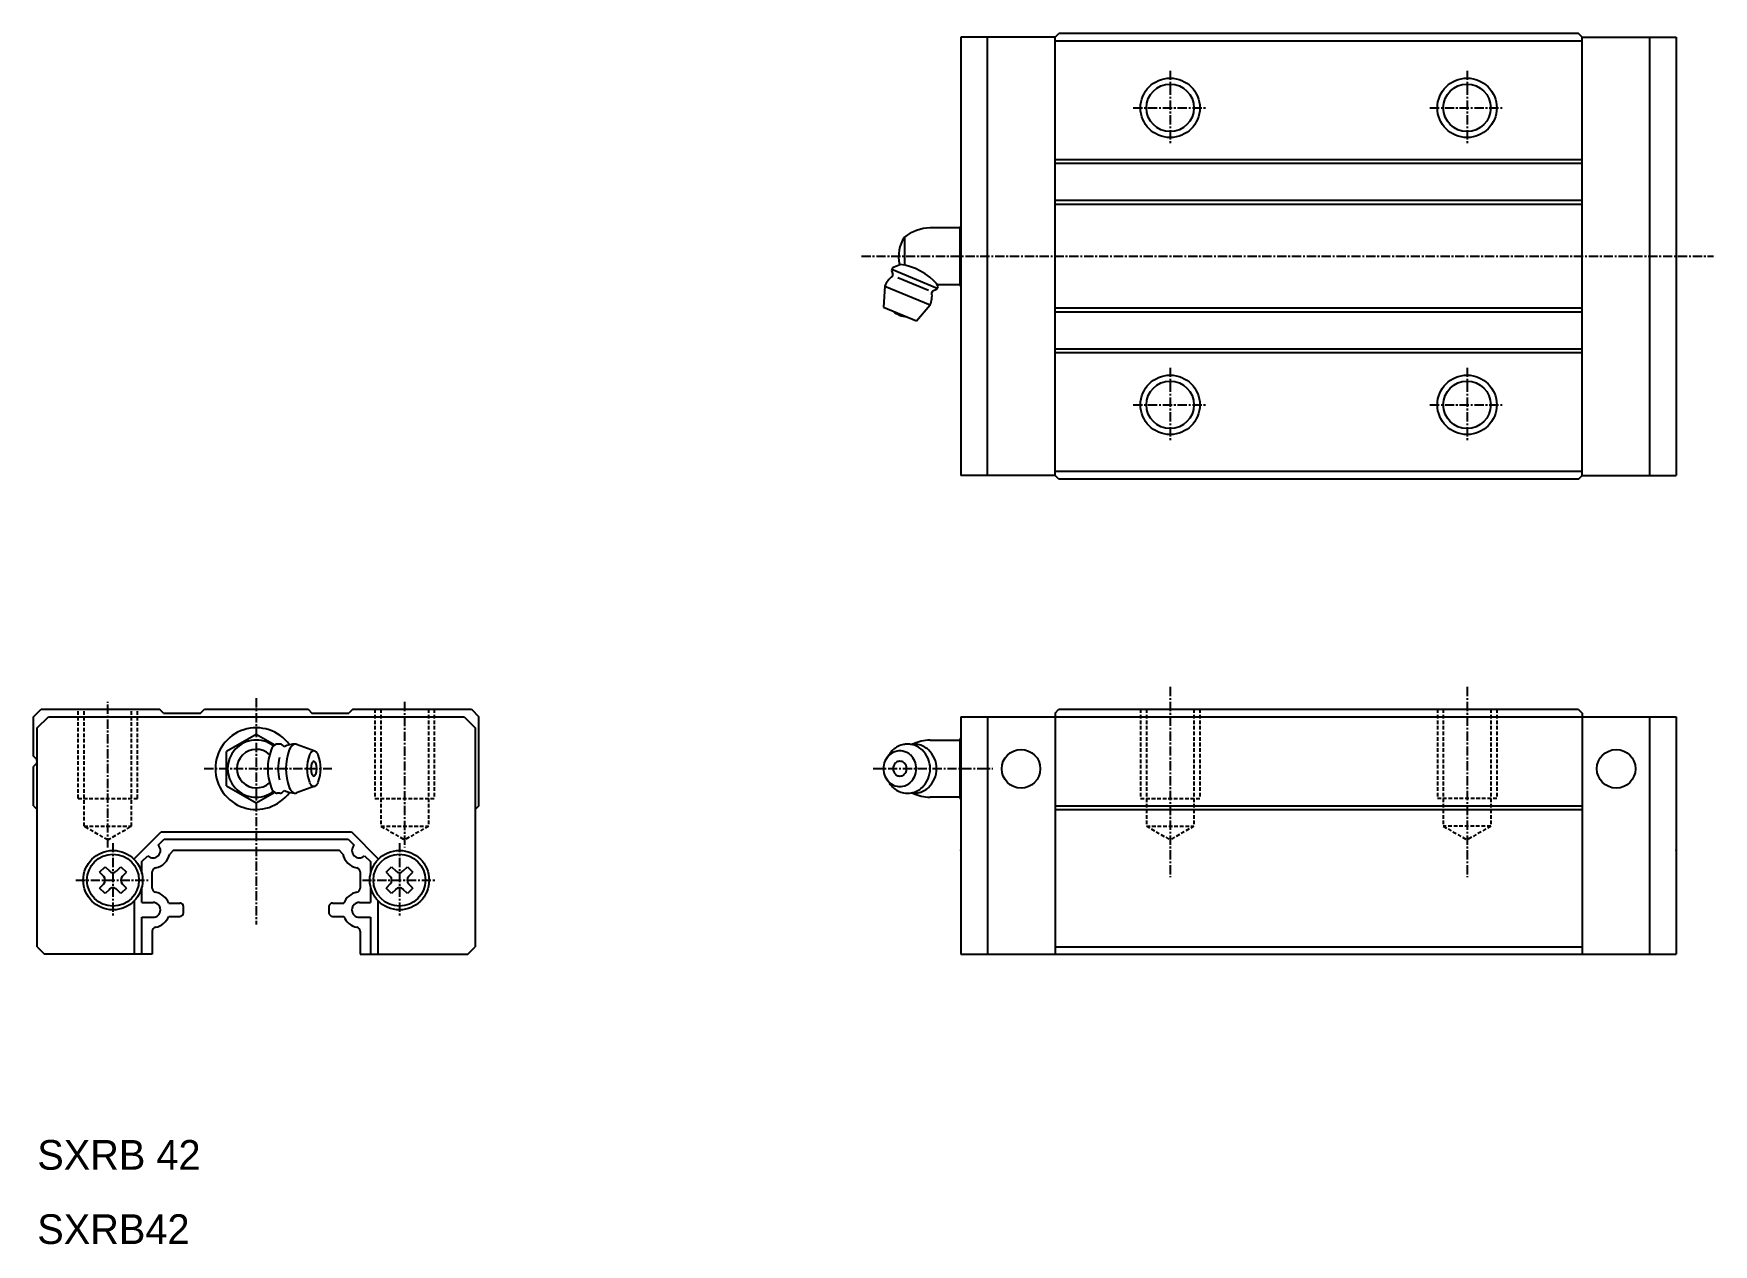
# Model space of a CAD drawing. Extents: x 39 to 265, y 36 to 199.
import ezdxf

# ---------------------------------------------------------------- set-up
doc = ezdxf.new("R2010")
doc.units = 0
doc.linetypes.add('CENTER', pattern=[2, 1.25, -0.25, 0.25, -0.25])
doc.linetypes.add('DASHED', pattern=[0.75, 0.5, -0.25])
doc.layers.get('0').update_dxf_attribs({"linetype": 'CONTINUOUS'})
doc.layers.add('CENTER', color=1, linetype='CENTER')

msp = doc.modelspace()

# ---------------------------------------------------------------- linework, layer by layer
at = {"color": 7, "linetype": 'CONTINUOUS'}
for p, q in [((176.32, 198.92), (176.82, 199.42)), ((246.82, 199.42), (176.82, 199.42)), ((247.32, 198.92), (246.82, 199.42)), ((176.32, 198.92), (163.62, 198.92)), ((163.62, 198.92), (163.62, 139.92)), ((167.22, 139.92), (167.22, 198.92)), ((176.32, 139.92), (176.32, 198.92)), ((247.32, 198.42), (176.32, 198.42)), ((247.32, 139.92), (247.32, 198.92)), ((247.32, 198.92), (260.02, 198.92)), ((256.42, 198.92), (256.42, 139.92)), ((260.02, 198.92), (260.02, 139.92)), ((247.32, 182.42), (176.32, 182.42)), ((247.32, 181.92), (176.32, 181.92)), ((247.32, 176.92), (176.32, 176.92)), ((247.32, 176.42), (176.32, 176.42)), ((163.46, 173.27), (159.46, 173.27)), ((163.62, 173.54), (163.46, 173.27)), ((163.46, 173.27), (163.46, 165.57)), ((156.02, 172.02), (156.02, 168.24)), ((154.4, 167.86), (154.25, 167.49)), ((154.32, 167.67), (160.42, 165.15)), ((155.52, 168.32), (154.4, 167.86)), ((153.39, 165.41), (153.18, 162.57)), ((153.39, 165.41), (159.48, 162.89)), ((154.25, 167.49), (154.46, 166.98)), ((155.11, 166.59), (159.25, 164.87)), ((160.31, 165.78), (160.5, 165.33)), ((160.5, 165.33), (160.34, 164.96)), ((163.46, 165.57), (160.5, 165.57)), ((163.46, 165.57), (163.62, 165.3)), ((160.34, 164.96), (159.83, 164.75)), ((153.18, 162.57), (157.62, 160.74)), ((157.62, 160.74), (159.48, 162.89)), ((247.32, 162.42), (176.32, 162.42)), ((247.32, 161.92), (176.32, 161.92)), ((247.32, 156.92), (176.32, 156.92)), ((247.32, 156.42), (176.32, 156.42)), ((247.32, 140.42), (176.32, 140.42)), ((176.32, 139.92), (163.62, 139.92)), ((176.82, 139.42), (176.32, 139.92)), ((246.82, 139.42), (176.82, 139.42)), ((246.82, 139.42), (247.32, 139.92)), ((247.32, 139.92), (260.02, 139.92)), ((38.67, 107.4), (39.69, 108.42)), ((38.67, 102.11), (38.67, 107.4)), ((39.17, 105.9), (40.67, 107.4)), ((39.69, 108.42), (55.66, 108.42)), ((40.67, 107.4), (96.67, 107.4)), ((56.17, 107.9), (55.66, 108.42)), ((56.17, 107.9), (61.17, 107.9)), ((61.17, 107.9), (61.69, 108.42)), ((61.69, 108.42), (75.66, 108.42)), ((75.66, 108.42), (76.17, 107.9)), ((76.17, 107.9), (81.17, 107.9)), ((81.69, 108.42), (81.17, 107.9)), ((81.69, 108.42), (97.66, 108.42)), ((96.67, 107.4), (98.17, 105.9)), ((97.66, 108.42), (98.67, 107.4)), ((98.67, 95.42), (98.67, 107.4)), ((163.62, 107.4), (176.32, 107.4)), ((163.62, 107.4), (163.62, 75.42)), ((167.22, 107.4), (167.22, 75.42)), ((176.32, 107.9), (176.83, 108.42)), ((176.32, 107.9), (176.32, 75.42)), ((176.32, 107.4), (247.32, 107.4)), ((176.83, 108.42), (246.8, 108.42)), ((246.8, 108.42), (247.32, 107.9)), ((247.32, 107.9), (247.32, 75.42)), ((247.32, 107.4), (260.02, 107.4)), ((256.42, 107.4), (256.42, 75.42)), ((260.02, 107.4), (260.02, 75.42)), ((39.17, 76.4), (39.17, 105.9)), ((68.67, 105.04), (64.67, 102.73)), ((71.16, 103.6), (68.67, 105.04)), ((98.17, 105.9), (98.17, 76.4)), ((159.46, 104.27), (163.46, 104.27)), ((163.46, 104.27), (163.62, 104.54)), ((163.46, 104.27), (163.46, 96.57)), ((39.03, 101.75), (38.67, 102.11)), ((64.67, 100.42), (64.67, 102.73)), ((71.87, 103.72), (71.5, 103.72)), ((76.56, 102.79), (74.11, 103.69)), ((153.62, 101.84), (153.98, 102.38)), ((39.03, 101.05), (38.67, 100.7)), ((38.67, 95.42), (38.67, 100.7)), ((64.67, 98.11), (64.67, 100.42)), ((64.67, 98.11), (68.67, 95.8)), ((76.56, 98.04), (74.11, 97.15)), ((153.98, 98.46), (153.62, 98.99)), ((153.98, 98.46), (154, 98.44)), ((38.67, 95.42), (39.17, 94.92)), ((68.67, 95.8), (71.16, 97.23)), ((71.87, 97.12), (71.5, 97.12)), ((98.67, 95.42), (98.17, 94.92)), ((163.46, 96.57), (159.46, 96.57)), ((163.62, 96.3), (163.46, 96.57)), ((176.32, 95.4), (247.32, 95.4)), ((176.32, 94.9), (247.32, 94.9)), ((52.2, 88.24), (55.86, 91.9)), ((55.48, 90.11), (56.27, 90.9)), ((55.86, 91.9), (81.49, 91.9)), ((56.27, 90.9), (81.07, 90.9)), ((81.07, 90.9), (81.87, 90.11)), ((81.49, 91.9), (85.15, 88.24)), ((53.27, 87.9), (54.07, 88.69)), ((57.52, 89.42), (57.02, 88.92)), ((57.52, 89.42), (79.83, 89.42)), ((80.33, 88.92), (79.83, 89.42)), ((83.28, 88.69), (84.07, 87.9)), ((47.57, 86.47), (48.31, 87.21)), ((47.57, 86.47), (48.14, 85.9)), ((48.31, 87.21), (48.88, 86.64)), ((49.87, 86.64), (50.44, 87.21)), ((50.44, 87.21), (51.18, 86.47)), ((50.61, 85.9), (51.18, 86.47)), ((53.27, 86.29), (53.27, 87.9)), ((54.67, 84.31), (54.67, 86.52)), ((82.67, 86.52), (82.67, 84.31)), ((84.07, 87.9), (84.07, 86.29)), ((86.17, 86.47), (86.91, 87.21)), ((86.17, 86.47), (86.74, 85.9)), ((86.91, 87.21), (87.48, 86.64)), ((88.47, 86.64), (89.04, 87.21)), ((89.04, 87.21), (89.78, 86.47)), ((89.21, 85.9), (89.78, 86.47)), ((48.14, 84.91), (47.57, 84.34)), ((48.31, 83.59), (47.57, 84.34)), ((48.88, 84.16), (48.31, 83.59)), ((50.44, 83.59), (49.87, 84.16)), ((51.18, 84.34), (50.44, 83.59)), ((51.18, 84.34), (50.61, 84.91)), ((53.27, 82.4), (53.27, 84.51)), ((84.07, 84.51), (84.07, 82.4)), ((86.74, 84.91), (86.17, 84.34)), ((86.91, 83.59), (86.17, 84.34)), ((87.48, 84.16), (86.91, 83.59)), ((89.04, 83.59), (88.47, 84.16)), ((89.78, 84.34), (89.04, 83.59)), ((89.78, 84.34), (89.21, 84.91)), ((52.27, 75.4), (52.27, 82.65)), ((53.27, 82.4), (54.77, 82.4)), ((56.88, 82.32), (58.37, 82.32)), ((58.87, 81.02), (58.87, 81.82)), ((78.47, 81.82), (78.47, 81.02)), ((78.97, 82.32), (80.46, 82.32)), ((82.57, 82.4), (84.07, 82.4)), ((85.07, 82.65), (85.07, 75.4)), ((53.27, 75.4), (53.27, 80.4)), ((53.27, 80.4), (54.77, 80.4)), ((56.88, 80.52), (58.37, 80.52)), ((78.97, 80.52), (80.46, 80.52)), ((82.57, 80.4), (84.07, 80.4)), ((84.07, 80.4), (84.07, 75.4)), ((54.67, 78.52), (54.67, 75.42)), ((82.67, 78.52), (82.67, 75.42)), ((39.17, 76.4), (40.16, 75.42)), ((54.67, 75.42), (40.16, 75.42)), ((82.67, 75.42), (97.19, 75.42)), ((97.19, 75.42), (98.17, 76.4)), ((163.62, 75.42), (260.02, 75.42)), ((176.32, 76.4), (247.32, 76.4))]:
    msp.add_line(p, q, dxfattribs=at)
at = {"color": 3, "linetype": 'DASHED'}
for p, q in [((44.67, 96.42), (44.67, 108.42)), ((45.47, 92.67), (45.47, 108.42)), ((51.87, 92.67), (51.87, 108.42)), ((52.67, 96.42), (52.67, 108.42)), ((84.67, 108.42), (84.67, 96.42)), ((85.47, 108.42), (85.47, 92.67)), ((91.87, 108.42), (91.87, 92.67)), ((92.67, 108.42), (92.67, 96.42)), ((187.82, 108.42), (187.82, 96.42)), ((188.62, 108.42), (188.62, 92.67)), ((195.02, 108.42), (195.02, 92.67)), ((195.82, 108.42), (195.82, 96.42)), ((227.82, 108.42), (227.82, 96.42)), ((228.62, 108.42), (228.62, 92.67)), ((235.02, 108.42), (235.02, 92.67)), ((235.82, 108.42), (235.82, 96.42)), ((44.67, 96.42), (52.67, 96.42)), ((84.67, 96.42), (92.67, 96.42)), ((187.82, 96.42), (195.82, 96.42)), ((235.82, 96.42), (227.82, 96.42)), ((45.47, 92.67), (51.87, 92.67)), ((48.67, 90.82), (45.47, 92.67)), ((48.67, 90.82), (51.87, 92.67)), ((85.47, 92.67), (88.67, 90.82)), ((85.47, 92.67), (91.87, 92.67)), ((91.87, 92.67), (88.67, 90.82)), ((188.62, 92.67), (195.02, 92.67)), ((188.62, 92.67), (191.82, 90.82)), ((195.02, 92.67), (191.82, 90.82)), ((228.62, 92.67), (231.82, 90.82)), ((235.02, 92.67), (228.62, 92.67)), ((235.02, 92.67), (231.82, 90.82))]:
    msp.add_line(p, q, dxfattribs=at)
at = {"color": 3, "linetype": 'CONTINUOUS'}
for centre in [(191.82, 189.42), (231.82, 189.42), (191.82, 149.42), (231.82, 149.42)]:
    msp.add_circle(centre, 4, dxfattribs=at)
at = {"color": 7, "linetype": 'CONTINUOUS'}
for centre, radius in [((191.82, 189.42), 3.2), ((231.82, 189.42), 3.2), ((191.82, 149.42), 3.2), ((231.82, 149.42), 3.2), ((171.72, 100.4), 2.6), ((251.92, 100.4), 2.6), ((49.37, 85.4), 4), ((49.37, 85.4), 3.5), ((87.97, 85.4), 4), ((87.97, 85.4), 3.5)]:
    msp.add_circle(centre, radius, dxfattribs=at)
for centre, radius, start, end in [((159.69, 167.27), 6, 92.1789, 127.7261), ((159.93, 169.42), 4.7, 146.4138, 193.1788), ((154.38, 160.4), 8, 40.1892, 83.034), ((156.43, 164.15), 3.3, 128.164, 157.4999), ((154.27, 166.9), 0.2, 308.1641, 22.5004), ((156.43, 164.15), 3.3, 337.5, 6.836), ((159.91, 164.57), 0.2, 112.4996, 186.8355), ((156.56, 164.46), 3.2, 229.29, 265.71), ((68.67, 100.42), 5.5, 35.6147, 324.3849), ((68.67, 100.42), 3.85, 52.5077, 307.4921), ((159.69, 98.27), 6, 92.1777, 114.8938), ((68.67, 100.42), 2.6, 46.6213, 313.3788), ((77.54, 100.42), 7.31, 159.7619, 200.238), ((72, 102.47), 1.4, 121.1002, 160.1439), ((71.5, 103.21), 0.505, 90.9032, 115.752), ((76.91, 100.42), 5.31, 163.6263, 196.3728), ((71.87, 103.21), 0.505, 64.2478, 90.9029), ((71.36, 102.47), 1.4, 39.4283, 58.8998), ((73.94, 100.42), 3.3, 90, 117.0545), ((79.99, 100.42), 7.31, 159.7619, 200.238), ((74.44, 102.47), 1.4, 121.1002, 160.1439), ((73.94, 103.21), 0.505, 68.6882, 115.752), ((80.82, 100.42), 5.31, 159.7306, 200.2694), ((76.8, 101.91), 1.02, 121.0513, 160.104), ((76.43, 102.45), 0.368, 64.2872, 115.7126), ((76.07, 101.91), 1.02, 19.896, 58.9486), ((72.05, 100.42), 5.31, 339.7306, 20.2694), ((155.71, 100.42), 2.53, 133.3861, 226.6139), ((155.43, 100.67), 2.15, 101.0363, 132.5263), ((156.86, 100.42), 3.48, 133.3861, 145.8068), ((156.47, 100.77), 2.95, 101.0363, 132.5263), ((155.4, 100.77), 2.05, 79.1807, 100.8192), ((155.38, 100.67), 2.15, 47.4736, 78.9636), ((156.43, 100.9), 2.82, 90, 100.8192), ((156.43, 100.9), 2.82, 79.1807, 90), ((155.09, 100.42), 2.53, 313.3861, 46.6139), ((157.29, 100.9), 2.82, 90, 98.7658), ((156.4, 100.77), 2.95, 47.4736, 78.9636), ((157.29, 100.9), 2.82, 79.1807, 90), ((157.26, 100.77), 2.95, 47.4736, 78.9636), ((156, 100.42), 3.48, 313.3861, 46.6139), ((156.86, 100.42), 3.48, 313.3861, 46.6139), ((38.67, 101.4), 0.498, 315.0009, 44.9986), ((78.27, 100.42), 2.22, 159.7737, 200.2263), ((76.59, 101.04), 0.423, 121.1182, 160.1587), ((76.59, 99.79), 0.423, 199.8413, 238.8817), ((76.43, 101.26), 0.153, 64.2337, 115.7663), ((76.28, 101.04), 0.423, 19.8413, 58.8817), ((76.28, 99.79), 0.423, 301.1183, 340.1587), ((74.6, 100.42), 2.22, 339.7737, 20.2263), ((155.53, 100.42), 1.05, 133.3861, 226.6139), ((155.41, 100.52), 0.895, 101.0364, 132.5263), ((155.41, 100.31), 0.895, 227.4736, 258.9636), ((155.4, 100.56), 0.855, 79.1807, 100.8192), ((155.39, 100.52), 0.895, 47.4736, 78.9636), ((155.39, 100.31), 0.895, 281.0364, 312.5263), ((155.27, 100.42), 1.05, 313.3861, 46.6139), ((72, 98.36), 1.4, 199.8561, 238.8997), ((71.36, 98.36), 1.4, 301.1003, 320.57), ((73.94, 100.42), 3.3, 242.9455, 270), ((74.44, 98.36), 1.4, 199.8561, 238.8997), ((76.8, 98.92), 1.02, 199.896, 238.9486), ((76.43, 98.39), 0.368, 244.287, 295.7129), ((76.43, 99.57), 0.153, 244.2337, 295.7663), ((76.07, 98.92), 1.02, 301.0513, 340.104), ((155.43, 100.16), 2.15, 227.4736, 258.9636), ((156.86, 100.42), 3.48, 214.6529, 226.6139), ((156.47, 100.06), 2.95, 227.4736, 258.9636), ((155.4, 100.07), 2.05, 259.1808, 280.8192), ((155.4, 100.27), 0.855, 259.1807, 280.8192), ((155.38, 100.16), 2.15, 281.0363, 312.5263), ((156.4, 100.06), 2.95, 281.0363, 312.5263), ((157.26, 100.06), 2.95, 281.0363, 312.5263), ((71.5, 97.62), 0.505, 244.2479, 270.3932), ((71.87, 97.62), 0.505, 270.3929, 295.752), ((73.94, 97.62), 0.505, 244.2479, 289.9352), ((156.43, 99.94), 2.82, 259.1808, 280.8192), ((157.29, 99.94), 2.82, 261.2379, 280.8192), ((159.69, 102.56), 6, 245.1062, 267.8223), ((54.77, 89.4), 1, 225.0001, 45), ((54.6, 89.48), 2.48, 281.8238, 346.8289), ((82.74, 89.48), 2.48, 193.1711, 258.1762), ((82.57, 89.4), 1, 135, 315), ((49.37, 87.13), 0.7, 224.9999, 315.0001), ((55.22, 86.52), 0.55, 101.8237, 180), ((82.12, 86.52), 0.55, 0, 78.1762), ((87.97, 87.13), 0.7, 224.9999, 315.0001), ((47.64, 85.4), 0.7, 315.0001, 44.9999), ((49.37, 83.67), 0.7, 44.9999, 135.0001), ((51.11, 85.4), 0.7, 135.0001, 224.9999), ((55.22, 84.31), 0.55, 180, 258.1763), ((54.6, 81.35), 2.48, 22.9182, 78.1761), ((82.74, 81.35), 2.48, 101.8238, 157.0818), ((82.12, 84.31), 0.55, 281.8238, 0), ((86.24, 85.4), 0.7, 315.0001, 44.9999), ((87.97, 83.67), 0.7, 44.9999, 135.0001), ((89.71, 85.4), 0.7, 135.0001, 224.9999), ((54.77, 81.4), 1, 270.0001, 90), ((58.37, 81.82), 0.5, 0, 90), ((78.97, 81.82), 0.5, 90, 180), ((82.57, 81.4), 1, 90, 269.9999), ((54.6, 81.48), 2.48, 281.8237, 337.082), ((58.37, 81.02), 0.5, 270, 0), ((78.97, 81.02), 0.5, 180, 270), ((82.74, 81.48), 2.48, 202.918, 258.1763), ((55.22, 78.52), 0.55, 101.8237, 180), ((82.12, 78.52), 0.55, 0, 78.1762)]:
    msp.add_arc(centre, radius, start, end, dxfattribs=at)
for p in [(163.62, 169.42), (260.02, 169.42), (68.67, 108.42), (163.62, 89.42), (260.02, 89.42)]:
    msp.add_point(p, dxfattribs=at)
at = {"layer": 'CENTER', "color": 1, "linetype": 'CENTER'}
for p, q in [((191.82, 194.42), (191.82, 184.42)), ((231.82, 194.42), (231.82, 184.42)), ((186.82, 189.42), (196.82, 189.42)), ((226.82, 189.42), (236.82, 189.42)), ((150.23, 169.42), (265.02, 169.42)), ((191.82, 154.42), (191.82, 144.42)), ((231.82, 154.42), (231.82, 144.42)), ((186.82, 149.42), (196.82, 149.42)), ((226.82, 149.42), (236.82, 149.42)), ((191.82, 111.42), (191.82, 85.82)), ((231.82, 111.42), (231.82, 85.82)), ((48.67, 89.8), (48.67, 109.4)), ((68.67, 109.9), (68.67, 79.42)), ((88.67, 109.4), (88.67, 89.8)), ((61.67, 100.42), (78.85, 100.42)), ((151.8, 100.42), (167.92, 100.42)), ((49.37, 90.4), (49.37, 80.4)), ((87.97, 90.4), (87.97, 80.4)), ((44.37, 85.4), (54.37, 85.4)), ((82.97, 85.4), (92.97, 85.4))]:
    msp.add_line(p, q, dxfattribs=at)

# ---------------------------------------------------------------- texts
at = {"color": 7, "linetype": 'CONTINUOUS'}
for s, p in [('SXRB 42', (39.17, 46.4)), ('SXRB42', (39.17, 36.4))]:
    msp.add_text(s, height=4, dxfattribs=at).set_placement(p)

doc.saveas('drawing.dxf')
